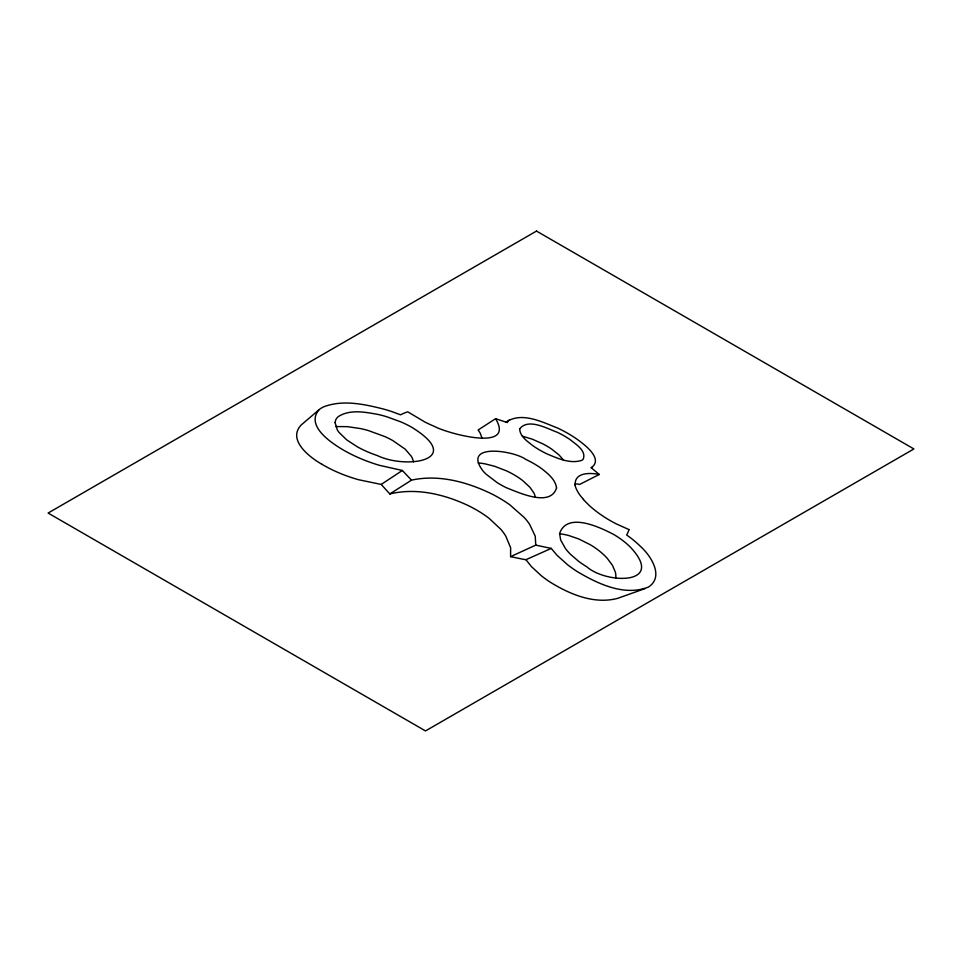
<?xml version="1.0" encoding="UTF-8"?>
<svg xmlns="http://www.w3.org/2000/svg" width="962" height="962" viewBox="0 0 962 962"><rect width="100%" height="100%" fill="white"/><g stroke="black" fill="none" stroke-linecap="round" stroke-linejoin="round"><path stroke-width="1.44" d="M389.814 493.951C416.582 487.481 445.009 494.384 469.348 506.12A135.065 77.982 0 0 1 489.081 518.314L500.841 529.328A108.971 62.915 0 0 1 505.747 536.038L510.63 547.715L510.582 556.661L535.762 545.117L535.233 536.159L529.629 524.374A117.677 67.941 0 0 0 524.326 517.592L509.896 504.87A149.627 86.388 0 0 0 491.558 493.843C467.075 481.95 438.648 474.158 411.495 480.146L389.814 493.951L381.205 484.427L358.573 479.725A131.578 75.962 0 0 1 321.621 464.081M481.95 438.035L480.411 433.609A55.447 32.011 0 0 0 478.102 430.014L495.598 418.686C516.161 453.126 445.466 432.647 434.836 426.587A157.576 90.969 0 0 1 424.927 422.041L407.756 411.832A39.31 22.703 0 0 0 400.541 414.814L392.472 411.82A131.962 76.19 0 0 0 383.73 409.103C364.454 404.244 342.917 399.422 323.629 406.854A22.559 13.023 0 0 0 319.023 409.74C305.784 425.276 329.581 441.69 341.51 448.941A144.841 83.622 0 0 0 379.413 465.319L402.356 470.466L411.495 480.146M319.023 409.752L301.082 425.096C287.205 439.935 309.463 457.154 321.597 464.093M381.205 484.427L402.356 470.466M506.036 422.102C521.921 411.387 542.183 422.09 557.864 428.162A138.384 79.894 0 0 1 577.537 439.574C584.944 444.961 603.691 459.006 591.233 467.748L599.29 474.482L579.713 484.391A37.145 21.441 0 0 0 575.144 483.814C575.276 472.017 591.101 472.751 599.29 474.482M592.039 467.328L591.197 467.712M510.582 556.661L522.174 559.054A139.105 80.303 0 0 0 525.949 559.692L551.238 548.412L557.19 555.471L567.652 564.802A162.806 93.999 0 0 0 576.899 571.38C597.63 583.73 624.374 596.656 648.508 587.036C664.586 576.491 650.649 555.351 640.163 546.115A151.671 87.566 0 0 0 631.457 538.516L626.647 534.956A54.425 31.421 0 0 0 628.968 529.593M644.973 588.612L617.832 598.292C594.492 604.653 569.937 594.384 550.264 582.19A147.198 84.981 0 0 1 541.378 575.781L531.469 566.642L525.949 559.692M335.666 426.551L347.474 426.659L360.089 428.511A75.637 43.675 0 0 1 368.23 430.519L385.077 436.664A102.802 59.355 0 0 1 392.761 440.56L405.218 449.182L411.291 456.265A43.603 25.168 0 0 1 413.419 461.82M551.238 548.412L535.762 545.117M522.45 436.195L532.407 439.213L543.073 443.975A95.539 55.159 0 0 1 551.635 449.086L559.006 454.93L563.431 459.98M495.598 418.686L507.335 422.558A11.352 6.554 0 0 1 509.848 419.648M628.992 529.593L616.053 523.773A150.264 86.748 0 0 1 589.562 505.772L583.297 499.506M575.264 485.04L575.144 483.85M583.621 499.398A73.34 42.34 0 0 1 574.951 485.076M615.692 578.054A44.529 25.709 0 0 0 615.307 571.993L612.493 565.391L607.419 558.549A99.651 57.528 0 0 0 590.247 544.72L578.799 538.985L569.071 535.618A42.352 24.447 0 0 0 559.583 533.754M535.221 496.873A41.342 23.87 0 0 0 533.742 492.724L529.882 487.241L522.631 480.543A91.149 52.621 0 0 0 505.988 470.646L494.624 466.281L485.257 463.9A41.246 23.809 0 0 0 478.15 462.926M556.553 487.938C550.348 507.551 518.951 492.568 506.397 487.758A107.467 62.049 0 0 1 497.198 482.659L486.087 474.17A71.068 41.029 0 0 1 483.032 470.995C461.339 442.376 514.333 450.697 525.745 459.403A100.914 58.261 0 0 1 542.724 469.48C548.641 474.266 555.543 479.894 556.553 487.938M335.077 422.583L337.325 429.93A52.97 30.58 0 0 0 339.021 432.395L346.657 439.826L357.419 446.861A106.914 61.724 0 0 0 377.429 455.603C406.481 469.6 465.656 460.281 411.423 427.08A110.149 63.6 0 0 0 400.877 421.885L386.508 416.666A81.481 47.042 0 0 0 377.621 414.357C364.887 412.073 349.964 409.151 338.371 416.546A18.062 10.426 0 0 0 335.582 420.262L335.077 422.583M559.595 533.585L560.654 540.007L565.379 548.436A93.326 53.884 0 0 0 570.598 554.413L578.679 561.363A111.652 64.466 0 0 0 586.7 566.726C606.649 584.307 666.053 585.1 630.435 547.222A110.582 63.841 0 0 0 613.936 534.595C600.336 527.429 566.991 511.351 559.595 533.585M519.648 428.884C519.973 436.471 527.308 441.281 532.695 445.562A101.647 58.694 0 0 0 547.234 454.004C557.804 458.405 570.081 464.093 581.613 460.413A7.383 4.257 0 0 0 583.237 459.114C586.592 450.649 575.541 444.035 569.901 439.49A104.461 60.305 0 0 0 557.575 432.395C546.921 428.547 528.306 417.797 519.648 428.884M536.495 231.072L48.1 513.047L425.505 730.928L913.9 448.953L536.495 231.072"/></g></svg>
